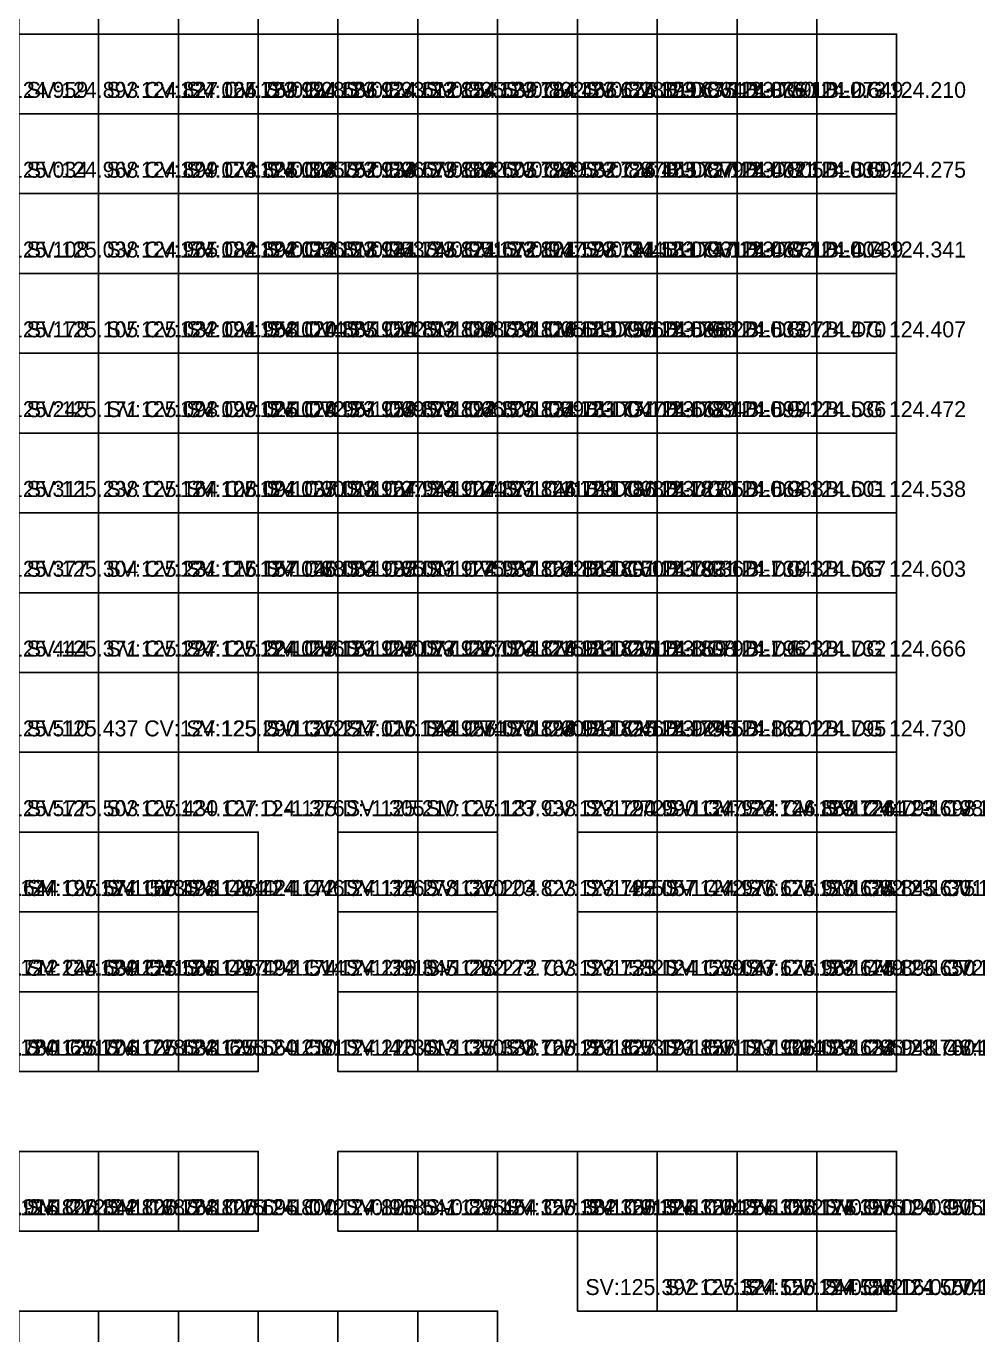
# Model space of a CAD drawing. Header units: metres. Extents: x 287857 to 287981, y 62957 to 63018.
# Drawn here: x 287942.02 to 287953.85, y 62984.53 to 63000.93 of the extents above; entities that cross this region are included whole.
import ezdxf

# ---------------------------------------------------------------- set-up
doc = ezdxf.new("R2010")
doc.units = ezdxf.units.M
for name, color, linetype, true_color in [('CORR-BLDG-TXT', 7, 'Continuous', 0xfacc15), ('CORR-BUILDING', 7, 'Continuous', 0xfacc15), ('CORR-CUT', 7, 'Continuous', 0x3b82f6), ('CORR-DIFF-TXT', 7, 'Continuous', 0xffffff)]:
    doc.layers.add(name, color=color, linetype=linetype, true_color=true_color)

msp = doc.modelspace()

# ---------------------------------------------------------------- linework, layer by layer
at = {"layer": 'CORR-BUILDING'}
for points in [[(287949.925, 62999.831, 124.336), (287950.925, 62999.831, 124.336), (287950.925, 63000.831, 124.336), (287949.925, 63000.831, 124.336), (287949.925, 62999.831, 124.336)], [(287950.925, 62999.831, 124.273), (287951.925, 62999.831, 124.273), (287951.925, 63000.831, 124.273), (287950.925, 63000.831, 124.273), (287950.925, 62999.831, 124.273)], [(287951.925, 62999.831, 124.21), (287952.925, 62999.831, 124.21), (287952.925, 63000.831, 124.21), (287951.925, 63000.831, 124.21), (287951.925, 62999.831, 124.21)], [(287949.925, 62998.831, 124.402), (287950.925, 62998.831, 124.402), (287950.925, 62999.831, 124.402), (287949.925, 62999.831, 124.402), (287949.925, 62998.831, 124.402)], [(287950.925, 62998.831, 124.339), (287951.925, 62998.831, 124.339), (287951.925, 62999.831, 124.339), (287950.925, 62999.831, 124.339), (287950.925, 62998.831, 124.339)], [(287951.925, 62998.831, 124.275), (287952.925, 62998.831, 124.275), (287952.925, 62999.831, 124.275), (287951.925, 62999.831, 124.275), (287951.925, 62998.831, 124.275)], [(287949.925, 62997.831, 124.467), (287950.925, 62997.831, 124.467), (287950.925, 62998.831, 124.467), (287949.925, 62998.831, 124.467), (287949.925, 62997.831, 124.467)], [(287950.925, 62997.831, 124.404), (287951.925, 62997.831, 124.404), (287951.925, 62998.831, 124.404), (287950.925, 62998.831, 124.404), (287950.925, 62997.831, 124.404)], [(287951.925, 62997.831, 124.341), (287952.925, 62997.831, 124.341), (287952.925, 62998.831, 124.341), (287951.925, 62998.831, 124.341), (287951.925, 62997.831, 124.341)], [(287948.925, 62996.831, 124.596), (287949.925, 62996.831, 124.596), (287949.925, 62997.831, 124.596), (287948.925, 62997.831, 124.596), (287948.925, 62996.831, 124.596)], [(287949.925, 62996.831, 124.533), (287950.925, 62996.831, 124.533), (287950.925, 62997.831, 124.533), (287949.925, 62997.831, 124.533), (287949.925, 62996.831, 124.533)], [(287950.925, 62996.831, 124.47), (287951.925, 62996.831, 124.47), (287951.925, 62997.831, 124.47), (287950.925, 62997.831, 124.47), (287950.925, 62996.831, 124.47)], [(287951.925, 62996.831, 124.407), (287952.925, 62996.831, 124.407), (287952.925, 62997.831, 124.407), (287951.925, 62997.831, 124.407), (287951.925, 62996.831, 124.407)], [(287948.925, 62995.831, 124.662), (287949.925, 62995.831, 124.662), (287949.925, 62996.831, 124.662), (287948.925, 62996.831, 124.662), (287948.925, 62995.831, 124.662)], [(287949.925, 62995.831, 124.599), (287950.925, 62995.831, 124.599), (287950.925, 62996.831, 124.599), (287949.925, 62996.831, 124.599), (287949.925, 62995.831, 124.599)], [(287950.925, 62995.831, 124.536), (287951.925, 62995.831, 124.536), (287951.925, 62996.831, 124.536), (287950.925, 62996.831, 124.536), (287950.925, 62995.831, 124.536)], [(287951.925, 62995.831, 124.472), (287952.925, 62995.831, 124.472), (287952.925, 62996.831, 124.472), (287951.925, 62996.831, 124.472), (287951.925, 62995.831, 124.472)], [(287948.925, 62994.831, 124.727), (287949.925, 62994.831, 124.727), (287949.925, 62995.831, 124.727), (287948.925, 62995.831, 124.727), (287948.925, 62994.831, 124.727)], [(287949.925, 62994.831, 124.664), (287950.925, 62994.831, 124.664), (287950.925, 62995.831, 124.664), (287949.925, 62995.831, 124.664), (287949.925, 62994.831, 124.664)], [(287950.925, 62994.831, 124.601), (287951.925, 62994.831, 124.601), (287951.925, 62995.831, 124.601), (287950.925, 62995.831, 124.601), (287950.925, 62994.831, 124.601)], [(287951.925, 62994.831, 124.538), (287952.925, 62994.831, 124.538), (287952.925, 62995.831, 124.538), (287951.925, 62995.831, 124.538), (287951.925, 62994.831, 124.538)], [(287948.925, 62993.831, 124.793), (287949.925, 62993.831, 124.793), (287949.925, 62994.831, 124.793), (287948.925, 62994.831, 124.793), (287948.925, 62993.831, 124.793)], [(287949.925, 62993.831, 124.73), (287950.925, 62993.831, 124.73), (287950.925, 62994.831, 124.73), (287949.925, 62994.831, 124.73), (287949.925, 62993.831, 124.73)], [(287950.925, 62993.831, 124.667), (287951.925, 62993.831, 124.667), (287951.925, 62994.831, 124.667), (287950.925, 62994.831, 124.667), (287950.925, 62993.831, 124.667)], [(287951.925, 62993.831, 124.603), (287952.925, 62993.831, 124.603), (287952.925, 62994.831, 124.603), (287951.925, 62994.831, 124.603), (287951.925, 62993.831, 124.603)], [(287948.925, 62992.831, 124.859), (287949.925, 62992.831, 124.859), (287949.925, 62993.831, 124.859), (287948.925, 62993.831, 124.859), (287948.925, 62992.831, 124.859)], [(287949.925, 62992.831, 124.796), (287950.925, 62992.831, 124.796), (287950.925, 62993.831, 124.796), (287949.925, 62993.831, 124.796), (287949.925, 62992.831, 124.796)], [(287950.925, 62992.831, 124.732), (287951.925, 62992.831, 124.732), (287951.925, 62993.831, 124.732), (287950.925, 62993.831, 124.732), (287950.925, 62992.831, 124.732)], [(287951.925, 62992.831, 124.666), (287952.925, 62992.831, 124.666), (287952.925, 62993.831, 124.666), (287951.925, 62993.831, 124.666), (287951.925, 62992.831, 124.666)], [(287948.925, 62991.831, 124.924), (287949.925, 62991.831, 124.924), (287949.925, 62992.831, 124.924), (287948.925, 62992.831, 124.924), (287948.925, 62991.831, 124.924)], [(287949.925, 62991.831, 124.861), (287950.925, 62991.831, 124.861), (287950.925, 62992.831, 124.861), (287949.925, 62992.831, 124.861), (287949.925, 62991.831, 124.861)], [(287950.925, 62991.831, 124.795), (287951.925, 62991.831, 124.795), (287951.925, 62992.831, 124.795), (287950.925, 62992.831, 124.795), (287950.925, 62991.831, 124.795)], [(287951.925, 62991.831, 124.73), (287952.925, 62991.831, 124.73), (287952.925, 62992.831, 124.73), (287951.925, 62992.831, 124.73), (287951.925, 62991.831, 124.73)]]:
    msp.add_polyline3d(points, dxfattribs=at)
at = {"layer": 'CORR-CUT'}
for points in [[(287941.925, 63000.831, 124.819), (287942.925, 63000.831, 124.819), (287942.925, 63001.831, 124.819), (287941.925, 63001.831, 124.819), (287941.925, 63000.831, 124.819)], [(287942.925, 63000.831, 124.753), (287943.925, 63000.831, 124.753), (287943.925, 63001.831, 124.753), (287942.925, 63001.831, 124.753), (287942.925, 63000.831, 124.753)], [(287943.925, 63000.831, 124.687), (287944.925, 63000.831, 124.687), (287944.925, 63001.831, 124.687), (287943.925, 63001.831, 124.687), (287943.925, 63000.831, 124.687)], [(287944.925, 63000.831, 124.619), (287945.925, 63000.831, 124.619), (287945.925, 63001.831, 124.619), (287944.925, 63001.831, 124.619), (287944.925, 63000.831, 124.619)], [(287945.925, 63000.831, 124.546), (287946.925, 63000.831, 124.546), (287946.925, 63001.831, 124.546), (287945.925, 63001.831, 124.546), (287945.925, 63000.831, 124.546)], [(287946.925, 63000.831, 124.473), (287947.925, 63000.831, 124.473), (287947.925, 63001.831, 124.473), (287946.925, 63001.831, 124.473), (287946.925, 63000.831, 124.473)], [(287947.925, 63000.831, 124.399), (287948.925, 63000.831, 124.399), (287948.925, 63001.831, 124.399), (287947.925, 63001.831, 124.399), (287947.925, 63000.831, 124.399)], [(287948.925, 63000.831, 124.334), (287949.925, 63000.831, 124.334), (287949.925, 63001.831, 124.334), (287948.925, 63001.831, 124.334), (287948.925, 63000.831, 124.334)], [(287949.925, 63000.831, 124.271), (287950.925, 63000.831, 124.271), (287950.925, 63001.831, 124.271), (287949.925, 63001.831, 124.271), (287949.925, 63000.831, 124.271)], [(287950.925, 63000.831, 124.207), (287951.925, 63000.831, 124.207), (287951.925, 63001.831, 124.207), (287950.925, 63001.831, 124.207), (287950.925, 63000.831, 124.207)], [(287941.925, 62999.831, 124.893), (287942.925, 62999.831, 124.893), (287942.925, 63000.831, 124.893), (287941.925, 63000.831, 124.893), (287941.925, 62999.831, 124.893)], [(287942.925, 62999.831, 124.827), (287943.925, 62999.831, 124.827), (287943.925, 63000.831, 124.827), (287942.925, 63000.831, 124.827), (287942.925, 62999.831, 124.827)], [(287943.925, 62999.831, 124.759), (287944.925, 62999.831, 124.759), (287944.925, 63000.831, 124.759), (287943.925, 63000.831, 124.759), (287943.925, 62999.831, 124.759)], [(287944.925, 62999.831, 124.686), (287945.925, 62999.831, 124.686), (287945.925, 63000.831, 124.686), (287944.925, 63000.831, 124.686), (287944.925, 62999.831, 124.686)], [(287945.925, 62999.831, 124.612), (287946.925, 62999.831, 124.612), (287946.925, 63000.831, 124.612), (287945.925, 63000.831, 124.612), (287945.925, 62999.831, 124.612)], [(287946.925, 62999.831, 124.539), (287947.925, 62999.831, 124.539), (287947.925, 63000.831, 124.539), (287946.925, 63000.831, 124.539), (287946.925, 62999.831, 124.539)], [(287947.925, 62999.831, 124.466), (287948.925, 62999.831, 124.466), (287948.925, 63000.831, 124.466), (287947.925, 63000.831, 124.466), (287947.925, 62999.831, 124.466)], [(287948.925, 62999.831, 124.399), (287949.925, 62999.831, 124.399), (287949.925, 63000.831, 124.399), (287948.925, 63000.831, 124.399), (287948.925, 62999.831, 124.399)], [(287941.925, 62998.831, 124.968), (287942.925, 62998.831, 124.968), (287942.925, 62999.831, 124.968), (287941.925, 62999.831, 124.968), (287941.925, 62998.831, 124.968)], [(287942.925, 62998.831, 124.899), (287943.925, 62998.831, 124.899), (287943.925, 62999.831, 124.899), (287942.925, 62999.831, 124.899), (287942.925, 62998.831, 124.899)], [(287943.925, 62998.831, 124.825), (287944.925, 62998.831, 124.825), (287944.925, 62999.831, 124.825), (287943.925, 62999.831, 124.825), (287943.925, 62998.831, 124.825)], [(287944.925, 62998.831, 124.752), (287945.925, 62998.831, 124.752), (287945.925, 62999.831, 124.752), (287944.925, 62999.831, 124.752), (287944.925, 62998.831, 124.752)], [(287945.925, 62998.831, 124.679), (287946.925, 62998.831, 124.679), (287946.925, 62999.831, 124.679), (287945.925, 62999.831, 124.679), (287945.925, 62998.831, 124.679)], [(287946.925, 62998.831, 124.605), (287947.925, 62998.831, 124.605), (287947.925, 62999.831, 124.605), (287946.925, 62999.831, 124.605), (287946.925, 62998.831, 124.605)], [(287947.925, 62998.831, 124.532), (287948.925, 62998.831, 124.532), (287948.925, 62999.831, 124.532), (287947.925, 62999.831, 124.532), (287947.925, 62998.831, 124.532)], [(287948.925, 62998.831, 124.465), (287949.925, 62998.831, 124.465), (287949.925, 62999.831, 124.465), (287948.925, 62999.831, 124.465), (287948.925, 62998.831, 124.465)], [(287941.925, 62997.831, 125.038), (287942.925, 62997.831, 125.038), (287942.925, 62998.831, 125.038), (287941.925, 62998.831, 125.038), (287941.925, 62997.831, 125.038)], [(287942.925, 62997.831, 124.965), (287943.925, 62997.831, 124.965), (287943.925, 62998.831, 124.965), (287942.925, 62998.831, 124.965), (287942.925, 62997.831, 124.965)], [(287943.925, 62997.831, 124.892), (287944.925, 62997.831, 124.892), (287944.925, 62998.831, 124.892), (287943.925, 62998.831, 124.892), (287943.925, 62997.831, 124.892)], [(287944.925, 62997.831, 124.818), (287945.925, 62997.831, 124.818), (287945.925, 62998.831, 124.818), (287944.925, 62998.831, 124.818), (287944.925, 62997.831, 124.818)], [(287945.925, 62997.831, 124.745), (287946.925, 62997.831, 124.745), (287946.925, 62998.831, 124.745), (287945.925, 62998.831, 124.745), (287945.925, 62997.831, 124.745)], [(287946.925, 62997.831, 124.672), (287947.925, 62997.831, 124.672), (287947.925, 62998.831, 124.672), (287946.925, 62998.831, 124.672), (287946.925, 62997.831, 124.672)], [(287947.925, 62997.831, 124.598), (287948.925, 62997.831, 124.598), (287948.925, 62998.831, 124.598), (287947.925, 62998.831, 124.598), (287947.925, 62997.831, 124.598)], [(287948.925, 62997.831, 124.531), (287949.925, 62997.831, 124.531), (287949.925, 62998.831, 124.531), (287948.925, 62998.831, 124.531), (287948.925, 62997.831, 124.531)], [(287941.925, 62996.831, 125.105), (287942.925, 62996.831, 125.105), (287942.925, 62997.831, 125.105), (287941.925, 62997.831, 125.105), (287941.925, 62996.831, 125.105)], [(287942.925, 62996.831, 125.032), (287943.925, 62996.831, 125.032), (287943.925, 62997.831, 125.032), (287942.925, 62997.831, 125.032), (287942.925, 62996.831, 125.032)], [(287943.925, 62996.831, 124.958), (287944.925, 62996.831, 124.958), (287944.925, 62997.831, 124.958), (287943.925, 62997.831, 124.958), (287943.925, 62996.831, 124.958)], [(287944.925, 62996.831, 124.885), (287945.925, 62996.831, 124.885), (287945.925, 62997.831, 124.885), (287944.925, 62997.831, 124.885), (287944.925, 62996.831, 124.885)], [(287945.925, 62996.831, 124.812), (287946.925, 62996.831, 124.812), (287946.925, 62997.831, 124.812), (287945.925, 62997.831, 124.812), (287945.925, 62996.831, 124.812)], [(287946.925, 62996.831, 124.738), (287947.925, 62996.831, 124.738), (287947.925, 62997.831, 124.738), (287946.925, 62997.831, 124.738), (287946.925, 62996.831, 124.738)], [(287947.925, 62996.831, 124.665), (287948.925, 62996.831, 124.665), (287948.925, 62997.831, 124.665), (287947.925, 62997.831, 124.665), (287947.925, 62996.831, 124.665)], [(287941.925, 62995.831, 125.171), (287942.925, 62995.831, 125.171), (287942.925, 62996.831, 125.171), (287941.925, 62996.831, 125.171), (287941.925, 62995.831, 125.171)], [(287942.925, 62995.831, 125.098), (287943.925, 62995.831, 125.098), (287943.925, 62996.831, 125.098), (287942.925, 62996.831, 125.098), (287942.925, 62995.831, 125.098)], [(287943.925, 62995.831, 125.025), (287944.925, 62995.831, 125.025), (287944.925, 62996.831, 125.025), (287943.925, 62996.831, 125.025), (287943.925, 62995.831, 125.025)], [(287944.925, 62995.831, 124.951), (287945.925, 62995.831, 124.951), (287945.925, 62996.831, 124.951), (287944.925, 62996.831, 124.951), (287944.925, 62995.831, 124.951)], [(287945.925, 62995.831, 124.878), (287946.925, 62995.831, 124.878), (287946.925, 62996.831, 124.878), (287945.925, 62996.831, 124.878), (287945.925, 62995.831, 124.878)], [(287946.925, 62995.831, 124.805), (287947.925, 62995.831, 124.805), (287947.925, 62996.831, 124.805), (287946.925, 62996.831, 124.805), (287946.925, 62995.831, 124.805)], [(287947.925, 62995.831, 124.731), (287948.925, 62995.831, 124.731), (287948.925, 62996.831, 124.731), (287947.925, 62996.831, 124.731), (287947.925, 62995.831, 124.731)], [(287941.925, 62994.831, 125.238), (287942.925, 62994.831, 125.238), (287942.925, 62995.831, 125.238), (287941.925, 62995.831, 125.238), (287941.925, 62994.831, 125.238)], [(287942.925, 62994.831, 125.164), (287943.925, 62994.831, 125.164), (287943.925, 62995.831, 125.164), (287942.925, 62995.831, 125.164), (287942.925, 62994.831, 125.164)], [(287943.925, 62994.831, 125.091), (287944.925, 62994.831, 125.091), (287944.925, 62995.831, 125.091), (287943.925, 62995.831, 125.091), (287943.925, 62994.831, 125.091)], [(287944.925, 62994.831, 125.018), (287945.925, 62994.831, 125.018), (287945.925, 62995.831, 125.018), (287944.925, 62995.831, 125.018), (287944.925, 62994.831, 125.018)], [(287945.925, 62994.831, 124.944), (287946.925, 62994.831, 124.944), (287946.925, 62995.831, 124.944), (287945.925, 62995.831, 124.944), (287945.925, 62994.831, 124.944)], [(287946.925, 62994.831, 124.871), (287947.925, 62994.831, 124.871), (287947.925, 62995.831, 124.871), (287946.925, 62995.831, 124.871), (287946.925, 62994.831, 124.871)], [(287947.925, 62994.831, 124.798), (287948.925, 62994.831, 124.798), (287948.925, 62995.831, 124.798), (287947.925, 62995.831, 124.798), (287947.925, 62994.831, 124.798)], [(287941.925, 62993.831, 125.304), (287942.925, 62993.831, 125.304), (287942.925, 62994.831, 125.304), (287941.925, 62994.831, 125.304), (287941.925, 62993.831, 125.304)], [(287942.925, 62993.831, 125.231), (287943.925, 62993.831, 125.231), (287943.925, 62994.831, 125.231), (287942.925, 62994.831, 125.231), (287942.925, 62993.831, 125.231)], [(287943.925, 62993.831, 125.157), (287944.925, 62993.831, 125.157), (287944.925, 62994.831, 125.157), (287943.925, 62994.831, 125.157), (287943.925, 62993.831, 125.157)], [(287944.925, 62993.831, 125.084), (287945.925, 62993.831, 125.084), (287945.925, 62994.831, 125.084), (287944.925, 62994.831, 125.084), (287944.925, 62993.831, 125.084)], [(287945.925, 62993.831, 125.011), (287946.925, 62993.831, 125.011), (287946.925, 62994.831, 125.011), (287945.925, 62994.831, 125.011), (287945.925, 62993.831, 125.011)], [(287946.925, 62993.831, 124.937), (287947.925, 62993.831, 124.937), (287947.925, 62994.831, 124.937), (287946.925, 62994.831, 124.937), (287946.925, 62993.831, 124.937)], [(287947.925, 62993.831, 124.864), (287948.925, 62993.831, 124.864), (287948.925, 62994.831, 124.864), (287947.925, 62994.831, 124.864), (287947.925, 62993.831, 124.864)], [(287941.925, 62992.831, 125.371), (287942.925, 62992.831, 125.371), (287942.925, 62993.831, 125.371), (287941.925, 62993.831, 125.371), (287941.925, 62992.831, 125.371)], [(287942.925, 62992.831, 125.297), (287943.925, 62992.831, 125.297), (287943.925, 62993.831, 125.297), (287942.925, 62993.831, 125.297), (287942.925, 62992.831, 125.297)], [(287943.925, 62992.831, 125.224), (287944.925, 62992.831, 125.224), (287944.925, 62993.831, 125.224), (287943.925, 62993.831, 125.224), (287943.925, 62992.831, 125.224)], [(287944.925, 62992.831, 125.151), (287945.925, 62992.831, 125.151), (287945.925, 62993.831, 125.151), (287944.925, 62993.831, 125.151), (287944.925, 62992.831, 125.151)], [(287945.925, 62992.831, 125.077), (287946.925, 62992.831, 125.077), (287946.925, 62993.831, 125.077), (287945.925, 62993.831, 125.077), (287945.925, 62992.831, 125.077)], [(287946.925, 62992.831, 125.004), (287947.925, 62992.831, 125.004), (287947.925, 62993.831, 125.004), (287946.925, 62993.831, 125.004), (287946.925, 62992.831, 125.004)], [(287947.925, 62992.831, 124.931), (287948.925, 62992.831, 124.931), (287948.925, 62993.831, 124.931), (287947.925, 62993.831, 124.931), (287947.925, 62992.831, 124.931)], [(287941.925, 62991.831, 125.437), (287942.925, 62991.831, 125.437), (287942.925, 62992.831, 125.437), (287941.925, 62992.831, 125.437), (287941.925, 62991.831, 125.437)], [(287943.925, 62991.831, 125.29), (287944.925, 62991.831, 125.29), (287944.925, 62992.831, 125.29), (287943.925, 62992.831, 125.29), (287943.925, 62991.831, 125.29)], [(287944.925, 62991.831, 125.217), (287945.925, 62991.831, 125.217), (287945.925, 62992.831, 125.217), (287944.925, 62992.831, 125.217), (287944.925, 62991.831, 125.217)], [(287945.925, 62991.831, 125.144), (287946.925, 62991.831, 125.144), (287946.925, 62992.831, 125.144), (287945.925, 62992.831, 125.144), (287945.925, 62991.831, 125.144)], [(287946.925, 62991.831, 125.07), (287947.925, 62991.831, 125.07), (287947.925, 62992.831, 125.07), (287946.925, 62992.831, 125.07), (287946.925, 62991.831, 125.07)], [(287947.925, 62991.831, 124.997), (287948.925, 62991.831, 124.997), (287948.925, 62992.831, 124.997), (287947.925, 62992.831, 124.997), (287947.925, 62991.831, 124.997)], [(287941.925, 62990.831, 125.503), (287942.925, 62990.831, 125.503), (287942.925, 62991.831, 125.503), (287941.925, 62991.831, 125.503), (287941.925, 62990.831, 125.503)], [(287942.925, 62990.831, 125.43), (287943.925, 62990.831, 125.43), (287943.925, 62991.831, 125.43), (287942.925, 62991.831, 125.43), (287942.925, 62990.831, 125.43)], [(287945.925, 62990.831, 125.21), (287946.925, 62990.831, 125.21), (287946.925, 62991.831, 125.21), (287945.925, 62991.831, 125.21), (287945.925, 62990.831, 125.21)], [(287946.925, 62990.831, 125.137), (287947.925, 62990.831, 125.137), (287947.925, 62991.831, 125.137), (287946.925, 62991.831, 125.137), (287946.925, 62990.831, 125.137)], [(287948.925, 62990.831, 124.99), (287949.925, 62990.831, 124.99), (287949.925, 62991.831, 124.99), (287948.925, 62991.831, 124.99), (287948.925, 62990.831, 124.99)], [(287949.925, 62990.831, 124.924), (287950.925, 62990.831, 124.924), (287950.925, 62991.831, 124.924), (287949.925, 62991.831, 124.924), (287949.925, 62990.831, 124.924)], [(287950.925, 62990.831, 124.859), (287951.925, 62990.831, 124.859), (287951.925, 62991.831, 124.859), (287950.925, 62991.831, 124.859), (287950.925, 62990.831, 124.859)], [(287951.925, 62990.831, 124.793), (287952.925, 62990.831, 124.793), (287952.925, 62991.831, 124.793), (287951.925, 62991.831, 124.793), (287951.925, 62990.831, 124.793)], [(287941.925, 62989.831, 125.571), (287942.925, 62989.831, 125.571), (287942.925, 62990.831, 125.571), (287941.925, 62990.831, 125.571), (287941.925, 62989.831, 125.571)], [(287942.925, 62989.831, 125.498), (287943.925, 62989.831, 125.498), (287943.925, 62990.831, 125.498), (287942.925, 62990.831, 125.498), (287942.925, 62989.831, 125.498)], [(287943.925, 62989.831, 125.424), (287944.925, 62989.831, 125.424), (287944.925, 62990.831, 125.424), (287943.925, 62990.831, 125.424), (287943.925, 62989.831, 125.424)], [(287945.925, 62989.831, 125.278), (287946.925, 62989.831, 125.278), (287946.925, 62990.831, 125.278), (287945.925, 62990.831, 125.278), (287945.925, 62989.831, 125.278)], [(287946.925, 62989.831, 125.204), (287947.925, 62989.831, 125.204), (287947.925, 62990.831, 125.204), (287946.925, 62990.831, 125.204), (287946.925, 62989.831, 125.204)], [(287948.925, 62989.831, 125.057), (287949.925, 62989.831, 125.057), (287949.925, 62990.831, 125.057), (287948.925, 62990.831, 125.057), (287948.925, 62989.831, 125.057)], [(287949.925, 62989.831, 124.976), (287950.925, 62989.831, 124.976), (287950.925, 62990.831, 124.976), (287949.925, 62990.831, 124.976), (287949.925, 62989.831, 124.976)], [(287950.925, 62989.831, 124.91), (287951.925, 62989.831, 124.91), (287951.925, 62990.831, 124.91), (287950.925, 62990.831, 124.91), (287950.925, 62989.831, 124.91)], [(287951.925, 62989.831, 124.845), (287952.925, 62989.831, 124.845), (287952.925, 62990.831, 124.845), (287951.925, 62990.831, 124.845), (287951.925, 62989.831, 124.845)], [(287941.925, 62988.831, 125.639), (287942.925, 62988.831, 125.639), (287942.925, 62989.831, 125.639), (287941.925, 62989.831, 125.639), (287941.925, 62988.831, 125.639)], [(287942.925, 62988.831, 125.565), (287943.925, 62988.831, 125.565), (287943.925, 62989.831, 125.565), (287942.925, 62989.831, 125.565), (287942.925, 62988.831, 125.565)], [(287943.925, 62988.831, 125.492), (287944.925, 62988.831, 125.492), (287944.925, 62989.831, 125.492), (287943.925, 62989.831, 125.492), (287943.925, 62988.831, 125.492)], [(287945.925, 62988.831, 125.345), (287946.925, 62988.831, 125.345), (287946.925, 62989.831, 125.345), (287945.925, 62989.831, 125.345), (287945.925, 62988.831, 125.345)], [(287946.925, 62988.831, 125.272), (287947.925, 62988.831, 125.272), (287947.925, 62989.831, 125.272), (287946.925, 62989.831, 125.272), (287946.925, 62988.831, 125.272)], [(287948.925, 62988.831, 125.124), (287949.925, 62988.831, 125.124), (287949.925, 62989.831, 125.124), (287948.925, 62989.831, 125.124), (287948.925, 62988.831, 125.124)], [(287949.925, 62988.831, 125.047), (287950.925, 62988.831, 125.047), (287950.925, 62989.831, 125.047), (287949.925, 62989.831, 125.047), (287949.925, 62988.831, 125.047)], [(287950.925, 62988.831, 124.962), (287951.925, 62988.831, 124.962), (287951.925, 62989.831, 124.962), (287950.925, 62989.831, 124.962), (287950.925, 62988.831, 124.962)], [(287951.925, 62988.831, 124.896), (287952.925, 62988.831, 124.896), (287952.925, 62989.831, 124.896), (287951.925, 62989.831, 124.896), (287951.925, 62988.831, 124.896)], [(287941.925, 62987.831, 125.706), (287942.925, 62987.831, 125.706), (287942.925, 62988.831, 125.706), (287941.925, 62988.831, 125.706), (287941.925, 62987.831, 125.706)], [(287942.925, 62987.831, 125.633), (287943.925, 62987.831, 125.633), (287943.925, 62988.831, 125.633), (287942.925, 62988.831, 125.633), (287942.925, 62987.831, 125.633)], [(287943.925, 62987.831, 125.56), (287944.925, 62987.831, 125.56), (287944.925, 62988.831, 125.56), (287943.925, 62988.831, 125.56), (287943.925, 62987.831, 125.56)], [(287945.925, 62987.831, 125.413), (287946.925, 62987.831, 125.413), (287946.925, 62988.831, 125.413), (287945.925, 62988.831, 125.413), (287945.925, 62987.831, 125.413)], [(287946.925, 62987.831, 125.338), (287947.925, 62987.831, 125.338), (287947.925, 62988.831, 125.338), (287946.925, 62988.831, 125.338), (287946.925, 62987.831, 125.338)], [(287947.925, 62987.831, 125.251), (287948.925, 62987.831, 125.251), (287948.925, 62988.831, 125.251), (287947.925, 62988.831, 125.251), (287947.925, 62987.831, 125.251)], [(287948.925, 62987.831, 125.191), (287949.925, 62987.831, 125.191), (287949.925, 62988.831, 125.191), (287948.925, 62988.831, 125.191), (287948.925, 62987.831, 125.191)], [(287949.925, 62987.831, 125.117), (287950.925, 62987.831, 125.117), (287950.925, 62988.831, 125.117), (287949.925, 62988.831, 125.117), (287949.925, 62987.831, 125.117)], [(287950.925, 62987.831, 125.033), (287951.925, 62987.831, 125.033), (287951.925, 62988.831, 125.033), (287950.925, 62988.831, 125.033), (287950.925, 62987.831, 125.033)], [(287951.925, 62987.831, 124.948), (287952.925, 62987.831, 124.948), (287952.925, 62988.831, 124.948), (287951.925, 62988.831, 124.948), (287951.925, 62987.831, 124.948)], [(287941.925, 62985.831, 125.842), (287942.925, 62985.831, 125.842), (287942.925, 62986.831, 125.842), (287941.925, 62986.831, 125.842), (287941.925, 62985.831, 125.842)], [(287942.925, 62985.831, 125.768), (287943.925, 62985.831, 125.768), (287943.925, 62986.831, 125.768), (287942.925, 62986.831, 125.768), (287942.925, 62985.831, 125.768)], [(287943.925, 62985.831, 125.695), (287944.925, 62985.831, 125.695), (287944.925, 62986.831, 125.695), (287943.925, 62986.831, 125.695), (287943.925, 62985.831, 125.695)], [(287945.925, 62985.831, 125.541), (287946.925, 62985.831, 125.541), (287946.925, 62986.831, 125.541), (287945.925, 62986.831, 125.541), (287945.925, 62985.831, 125.541)], [(287946.925, 62985.831, 125.454), (287947.925, 62985.831, 125.454), (287947.925, 62986.831, 125.454), (287946.925, 62986.831, 125.454), (287946.925, 62985.831, 125.454)], [(287947.925, 62985.831, 125.382), (287948.925, 62985.831, 125.382), (287948.925, 62986.831, 125.382), (287947.925, 62986.831, 125.382), (287947.925, 62985.831, 125.382)], [(287948.925, 62985.831, 125.325), (287949.925, 62985.831, 125.325), (287949.925, 62986.831, 125.325), (287948.925, 62986.831, 125.325), (287948.925, 62985.831, 125.325)], [(287949.925, 62985.831, 125.255), (287950.925, 62985.831, 125.255), (287950.925, 62986.831, 125.255), (287949.925, 62986.831, 125.255), (287949.925, 62985.831, 125.255)], [(287950.925, 62985.831, 125.175), (287951.925, 62985.831, 125.175), (287951.925, 62986.831, 125.175), (287950.925, 62986.831, 125.175), (287950.925, 62985.831, 125.175)], [(287951.925, 62985.831, 125.09), (287952.925, 62985.831, 125.09), (287952.925, 62986.831, 125.09), (287951.925, 62986.831, 125.09), (287951.925, 62985.831, 125.09)], [(287948.925, 62984.831, 125.392), (287949.925, 62984.831, 125.392), (287949.925, 62985.831, 125.392), (287948.925, 62985.831, 125.392), (287948.925, 62984.831, 125.392)], [(287949.925, 62984.831, 125.324), (287950.925, 62984.831, 125.324), (287950.925, 62985.831, 125.324), (287949.925, 62985.831, 125.324), (287949.925, 62984.831, 125.324)], [(287950.925, 62984.831, 125.244), (287951.925, 62984.831, 125.244), (287951.925, 62985.831, 125.244), (287950.925, 62985.831, 125.244), (287950.925, 62984.831, 125.244)], [(287951.925, 62984.831, 125.161), (287952.925, 62984.831, 125.161), (287952.925, 62985.831, 125.161), (287951.925, 62985.831, 125.161), (287951.925, 62984.831, 125.161)], [(287941.925, 62983.831, 125.977), (287942.925, 62983.831, 125.977), (287942.925, 62984.831, 125.977), (287941.925, 62984.831, 125.977), (287941.925, 62983.831, 125.977)], [(287942.925, 62983.831, 125.904), (287943.925, 62983.831, 125.904), (287943.925, 62984.831, 125.904), (287942.925, 62984.831, 125.904), (287942.925, 62983.831, 125.904)], [(287943.925, 62983.831, 125.83), (287944.925, 62983.831, 125.83), (287944.925, 62984.831, 125.83), (287943.925, 62984.831, 125.83), (287943.925, 62983.831, 125.83)], [(287944.925, 62983.831, 125.744), (287945.925, 62983.831, 125.744), (287945.925, 62984.831, 125.744), (287944.925, 62984.831, 125.744), (287944.925, 62983.831, 125.744)], [(287945.925, 62983.831, 125.657), (287946.925, 62983.831, 125.657), (287946.925, 62984.831, 125.657), (287945.925, 62984.831, 125.657), (287945.925, 62983.831, 125.657)], [(287946.925, 62983.831, 125.572), (287947.925, 62983.831, 125.572), (287947.925, 62984.831, 125.572), (287946.925, 62984.831, 125.572), (287946.925, 62983.831, 125.572)]]:
    msp.add_polyline3d(points, dxfattribs=at)

# ---------------------------------------------------------------- texts
at = {"layer": 'CORR-BLDG-TXT'}
for s, p in [('BLDG 124.959', (287941.025, 63000.031, 124.959)), ('BLDG 124.336', (287950.025, 63000.031, 124.336)), ('BLDG 124.273', (287951.025, 63000.031, 124.273)), ('BLDG 124.210', (287952.025, 63000.031, 124.21)), ('BLDG 125.034', (287941.025, 62999.031, 125.034)), ('BLDG 124.402', (287950.025, 62999.031, 124.402)), ('BLDG 124.339', (287951.025, 62999.031, 124.339)), ('BLDG 124.275', (287952.025, 62999.031, 124.275)), ('BLDG 125.108', (287941.025, 62998.031, 125.108)), ('BLDG 124.467', (287950.025, 62998.031, 124.467)), ('BLDG 124.404', (287951.025, 62998.031, 124.404)), ('BLDG 124.341', (287952.025, 62998.031, 124.341)), ('BLDG 125.178', (287941.025, 62997.031, 125.178)), ('BLDG 124.596', (287949.025, 62997.031, 124.596)), ('BLDG 124.533', (287950.025, 62997.031, 124.533)), ('BLDG 124.470', (287951.025, 62997.031, 124.47)), ('BLDG 124.407', (287952.025, 62997.031, 124.407)), ('BLDG 125.245', (287941.025, 62996.031, 125.245)), ('BLDG 124.662', (287949.025, 62996.031, 124.662)), ('BLDG 124.599', (287950.025, 62996.031, 124.599)), ('BLDG 124.536', (287951.025, 62996.031, 124.536)), ('BLDG 124.472', (287952.025, 62996.031, 124.472)), ('BLDG 125.311', (287941.025, 62995.031, 125.311)), ('BLDG 124.727', (287949.025, 62995.031, 124.727)), ('BLDG 124.664', (287950.025, 62995.031, 124.664)), ('BLDG 124.601', (287951.025, 62995.031, 124.601)), ('BLDG 124.538', (287952.025, 62995.031, 124.538)), ('BLDG 125.377', (287941.025, 62994.031, 125.377)), ('BLDG 124.793', (287949.025, 62994.031, 124.793)), ('BLDG 124.730', (287950.025, 62994.031, 124.73)), ('BLDG 124.667', (287951.025, 62994.031, 124.667)), ('BLDG 124.603', (287952.025, 62994.031, 124.603)), ('BLDG 125.444', (287941.025, 62993.031, 125.444)), ('BLDG 124.859', (287949.025, 62993.031, 124.859)), ('BLDG 124.796', (287950.025, 62993.031, 124.796)), ('BLDG 124.732', (287951.025, 62993.031, 124.732)), ('BLDG 124.666', (287952.025, 62993.031, 124.666)), ('BLDG 125.510', (287941.025, 62992.031, 125.51)), ('BLDG 124.924', (287949.025, 62992.031, 124.924)), ('BLDG 124.861', (287950.025, 62992.031, 124.861)), ('BLDG 124.795', (287951.025, 62992.031, 124.795)), ('BLDG 124.730', (287952.025, 62992.031, 124.73)), ('BLDG 125.577', (287941.025, 62991.031, 125.577))]:
    msp.add_text(s, height=0.2, dxfattribs=at).set_placement(p)
at = {"layer": 'CORR-DIFF-TXT'}
for s, p in [('SV:124.893 CV:124.065 D:-0.828', (287942.025, 63000.031, 124.893)), ('SV:124.827 CV:123.994 D:-0.833', (287943.025, 63000.031, 124.827)), ('SV:124.759 CV:123.924 D:-0.835', (287944.025, 63000.031, 124.759)), ('SV:124.686 CV:123.854 D:-0.832', (287945.025, 63000.031, 124.686)), ('SV:124.612 CV:123.784 D:-0.828', (287946.025, 63000.031, 124.612)), ('SV:124.539 CV:123.675 D:-0.864', (287947.025, 63000.031, 124.539)), ('SV:124.466 CV:123.675 D:-0.791', (287948.025, 63000.031, 124.466)), ('SV:124.399 CV:123.750 D:-0.649', (287949.025, 63000.031, 124.399)), ('SV:124.968 CV:124.073 D:-0.895', (287942.025, 62999.031, 124.968)), ('SV:124.899 CV:124.003 D:-0.896', (287943.025, 62999.031, 124.899)), ('SV:124.825 CV:123.933 D:-0.892', (287944.025, 62999.031, 124.825)), ('SV:124.752 CV:123.863 D:-0.889', (287945.025, 62999.031, 124.752)), ('SV:124.679 CV:123.792 D:-0.887', (287946.025, 62999.031, 124.679)), ('SV:124.605 CV:123.726 D:-0.879', (287947.025, 62999.031, 124.605)), ('SV:124.532 CV:123.727 D:-0.805', (287948.025, 62999.031, 124.532)), ('SV:124.465 CV:123.771 D:-0.694', (287949.025, 62999.031, 124.465)), ('SV:125.038 CV:124.082 D:-0.956', (287942.025, 62998.031, 125.038)), ('SV:124.965 CV:124.012 D:-0.953', (287943.025, 62998.031, 124.965)), ('SV:124.892 CV:123.941 D:-0.951', (287944.025, 62998.031, 124.892)), ('SV:124.818 CV:123.871 D:-0.947', (287945.025, 62998.031, 124.818)), ('SV:124.745 CV:123.801 D:-0.944', (287946.025, 62998.031, 124.745)), ('SV:124.672 CV:123.741 D:-0.931', (287947.025, 62998.031, 124.672)), ('SV:124.598 CV:123.747 D:-0.851', (287948.025, 62998.031, 124.598)), ('SV:124.531 CV:123.792 D:-0.739', (287949.025, 62998.031, 124.531)), ('SV:125.105 CV:124.091 D:-1.014', (287942.025, 62997.031, 125.105)), ('SV:125.032 CV:124.020 D:-1.012', (287943.025, 62997.031, 125.032)), ('SV:124.958 CV:123.950 D:-1.008', (287944.025, 62997.031, 124.958)), ('SV:124.885 CV:123.880 D:-1.005', (287945.025, 62997.031, 124.885)), ('SV:124.812 CV:123.816 D:-0.996', (287946.025, 62997.031, 124.812)), ('SV:124.738 CV:123.756 D:-0.982', (287947.025, 62997.031, 124.738)), ('SV:124.665 CV:123.768 D:-0.897', (287948.025, 62997.031, 124.665)), ('SV:125.171 CV:124.099 D:-1.072', (287942.025, 62996.031, 125.171)), ('SV:125.098 CV:124.029 D:-1.069', (287943.025, 62996.031, 125.098)), ('SV:125.025 CV:123.959 D:-1.066', (287944.025, 62996.031, 125.025)), ('SV:124.951 CV:123.892 D:-1.059', (287945.025, 62996.031, 124.951)), ('SV:124.878 CV:123.831 D:-1.047', (287946.025, 62996.031, 124.878)), ('SV:124.805 CV:123.771 D:-1.034', (287947.025, 62996.031, 124.805)), ('SV:124.731 CV:123.789 D:-0.942', (287948.025, 62996.031, 124.731)), ('SV:125.238 CV:124.108 D:-1.130', (287942.025, 62995.031, 125.238)), ('SV:125.164 CV:124.037 D:-1.127', (287943.025, 62995.031, 125.164)), ('SV:125.091 CV:123.967 D:-1.124', (287944.025, 62995.031, 125.091)), ('SV:125.018 CV:123.907 D:-1.111', (287945.025, 62995.031, 125.018)), ('SV:124.944 CV:123.846 D:-1.098', (287946.025, 62995.031, 124.944)), ('SV:124.871 CV:123.786 D:-1.085', (287947.025, 62995.031, 124.871)), ('SV:124.798 CV:123.810 D:-0.988', (287948.025, 62995.031, 124.798)), ('SV:125.304 CV:124.116 D:-1.188', (287942.025, 62994.031, 125.304)), ('SV:125.231 CV:124.046 D:-1.185', (287943.025, 62994.031, 125.231)), ('SV:125.157 CV:123.982 D:-1.175', (287944.025, 62994.031, 125.157)), ('SV:125.084 CV:123.922 D:-1.162', (287945.025, 62994.031, 125.084)), ('SV:125.011 CV:123.861 D:-1.150', (287946.025, 62994.031, 125.011)), ('SV:124.937 CV:123.801 D:-1.136', (287947.025, 62994.031, 124.937)), ('SV:124.864 CV:123.821 D:-1.043', (287948.025, 62994.031, 124.864)), ('SV:125.371 CV:124.125 D:-1.246', (287942.025, 62993.031, 125.371)), ('SV:125.297 CV:124.057 D:-1.240', (287943.025, 62993.031, 125.297)), ('SV:125.224 CV:123.997 D:-1.227', (287944.025, 62993.031, 125.224)), ('SV:125.151 CV:123.936 D:-1.215', (287945.025, 62993.031, 125.151)), ('SV:125.077 CV:123.876 D:-1.201', (287946.025, 62993.031, 125.077)), ('SV:125.004 CV:123.825 D:-1.179', (287947.025, 62993.031, 125.004)), ('SV:124.931 CV:123.808 D:-1.123', (287948.025, 62993.031, 124.931)), ('SV:125.437 CV:124.125 D:-1.312', (287942.025, 62992.031, 125.437)), ('SV:125.290 CV:124.016 D:-1.274', (287944.025, 62992.031, 125.29)), ('SV:125.217 CV:123.957 D:-1.260', (287945.025, 62992.031, 125.217)), ('SV:125.144 CV:123.898 D:-1.246', (287946.025, 62992.031, 125.144)), ('SV:125.070 CV:123.825 D:-1.245', (287947.025, 62992.031, 125.07)), ('SV:124.997 CV:123.795 D:-1.202', (287948.025, 62992.031, 124.997)), ('SV:125.503 CV:124.127 D:-1.376', (287942.025, 62991.031, 125.503)), ('SV:125.430 CV:124.125 D:-1.305', (287943.025, 62991.031, 125.43)), ('SV:125.210 CV:123.938 D:-1.272', (287946.025, 62991.031, 125.21)), ('SV:125.137 CV:123.790 D:-1.347', (287947.025, 62991.031, 125.137)), ('SV:124.990 CV:123.746 D:-1.244', (287949.025, 62991.031, 124.99)), ('SV:124.924 CV:123.726 D:-1.198', (287950.025, 62991.031, 124.924)), ('SV:124.859 CV:123.698 D:-1.161', (287951.025, 62991.031, 124.859)), ('SV:124.793 CV:123.589 D:-1.204', (287952.025, 62991.031, 124.793)), ('SV:125.718 CV:124.195 D:-1.523', (287940.025, 62990.031, 125.718)), ('SV:125.644 CV:124.160 D:-1.484', (287941.025, 62990.031, 125.644)), ('SV:125.571 CV:124.125 D:-1.446', (287942.025, 62990.031, 125.571)), ('SV:125.498 CV:124.172 D:-1.326', (287943.025, 62990.031, 125.498)), ('SV:125.424 CV:124.114 D:-1.310', (287944.025, 62990.031, 125.424)), ('SV:125.278 CV:123.823 D:-1.455', (287946.025, 62990.031, 125.278)), ('SV:125.204 CV:123.762 D:-1.442', (287947.025, 62990.031, 125.204)), ('SV:125.057 CV:123.675 D:-1.382', (287949.025, 62990.031, 125.057)), ('SV:124.976 CV:123.675 D:-1.301', (287950.025, 62990.031, 124.976)), ('SV:124.910 CV:123.675 D:-1.235', (287951.025, 62990.031, 124.91)), ('SV:124.845 CV:123.675 D:-1.170', (287952.025, 62990.031, 124.845)), ('SV:125.785 CV:124.244 D:-1.541', (287940.025, 62989.031, 125.785)), ('SV:125.712 CV:124.215 D:-1.497', (287941.025, 62989.031, 125.712)), ('SV:125.639 CV:124.125 D:-1.514', (287942.025, 62989.031, 125.639)), ('SV:125.565 CV:124.174 D:-1.391', (287943.025, 62989.031, 125.565)), ('SV:125.492 CV:124.210 D:-1.282', (287944.025, 62989.031, 125.492)), ('SV:125.345 CV:123.763 D:-1.582', (287946.025, 62989.031, 125.345)), ('SV:125.272 CV:123.733 D:-1.539', (287947.025, 62989.031, 125.272)), ('SV:125.124 CV:123.675 D:-1.449', (287949.025, 62989.031, 125.124)), ('SV:125.047 CV:123.675 D:-1.372', (287950.025, 62989.031, 125.047)), ('SV:124.962 CV:123.650 D:-1.312', (287951.025, 62989.031, 124.962)), ('SV:124.896 CV:123.650 D:-1.246', (287952.025, 62989.031, 124.896)), ('SV:125.926 CV:124.275 D:-1.651', (287939.025, 62988.031, 125.926)), ('SV:125.853 CV:124.125 D:-1.728', (287940.025, 62988.031, 125.853)), ('SV:125.780 CV:124.125 D:-1.655', (287941.025, 62988.031, 125.78)), ('SV:125.706 CV:124.125 D:-1.581', (287942.025, 62988.031, 125.706)), ('SV:125.633 CV:124.210 D:-1.423', (287943.025, 62988.031, 125.633)), ('SV:125.560 CV:124.210 D:-1.350', (287944.025, 62988.031, 125.56)), ('SV:125.413 CV:123.760 D:-1.653', (287946.025, 62988.031, 125.413)), ('SV:125.338 CV:123.827 D:-1.511', (287947.025, 62988.031, 125.338)), ('SV:125.251 CV:123.857 D:-1.394', (287948.025, 62988.031, 125.251)), ('SV:125.191 CV:123.906 D:-1.285', (287949.025, 62988.031, 125.191)), ('SV:125.117 CV:123.633 D:-1.484', (287950.025, 62988.031, 125.117)), ('SV:125.033 CV:123.760 D:-1.273', (287951.025, 62988.031, 125.033)), ('SV:124.948 CV:123.760 D:-1.188', (287952.025, 62988.031, 124.948)), ('SV:126.062 CV:124.850 D:-1.212', (287939.025, 62986.031, 126.062)), ('SV:125.988 CV:124.800 D:-1.188', (287940.025, 62986.031, 125.988)), ('SV:125.915 CV:124.800 D:-1.115', (287941.025, 62986.031, 125.915)), ('SV:125.842 CV:124.800 D:-1.042', (287942.025, 62986.031, 125.842)), ('SV:125.768 CV:124.800 D:-0.968', (287943.025, 62986.031, 125.768)), ('SV:125.695 CV:124.800 D:-0.895', (287944.025, 62986.031, 125.695)), ('SV:125.541 CV:124.350 D:-1.191', (287946.025, 62986.031, 125.541)), ('SV:125.454 CV:124.350 D:-1.104', (287947.025, 62986.031, 125.454)), ('SV:125.382 CV:124.350 D:-1.032', (287948.025, 62986.031, 125.382)), ('SV:125.325 CV:124.350 D:-0.975', (287949.025, 62986.031, 125.325)), ('SV:125.255 CV:124.350 D:-0.905', (287950.025, 62986.031, 125.255)), ('SV:125.175 CV:124.350 D:-0.825', (287951.025, 62986.031, 125.175)), ('SV:125.090 CV:124.350 D:-0.740', (287952.025, 62986.031, 125.09)), ('SV:125.392 CV:124.550 D:-0.842', (287949.025, 62985.031, 125.392)), ('SV:125.324 CV:124.550 D:-0.774', (287950.025, 62985.031, 125.324)), ('SV:125.244 CV:124.550 D:-0.694', (287951.025, 62985.031, 125.244)), ('SV:125.161 CV:124.356 D:-0.805', (287952.025, 62985.031, 125.161))]:
    msp.add_text(s, height=0.2, dxfattribs=at).set_placement(p)

doc.saveas('drawing.dxf')
